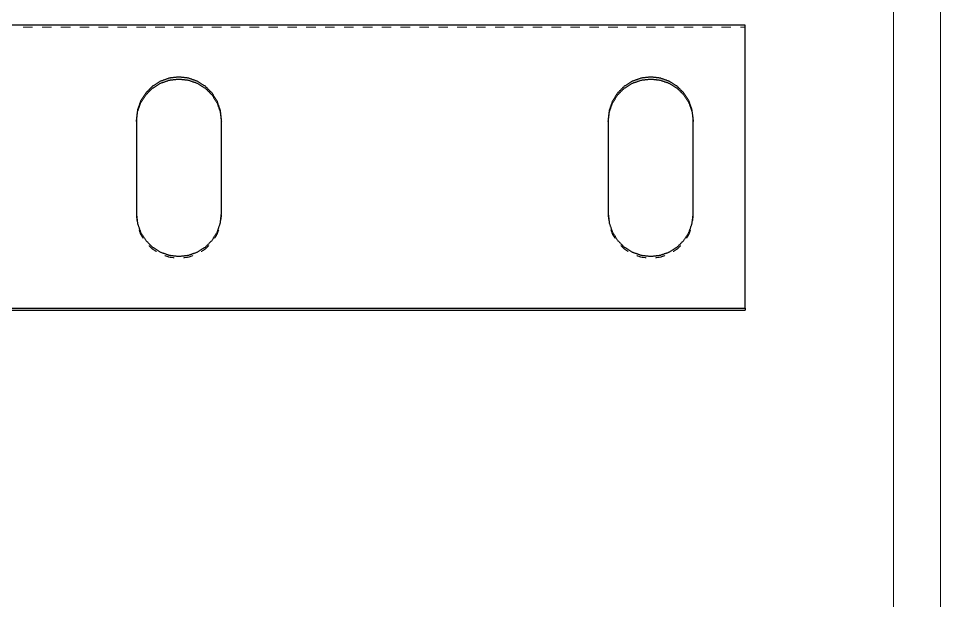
# Model space of a CAD drawing. Header units: millimetres. Extents: x 0 to 420, y 0 to 568.
# Drawn here: x 322.3 to 420, y 177.3 to 239 of the extents above; entities that cross this region are included whole.
import ezdxf

# ---------------------------------------------------------------- set-up
doc = ezdxf.new("R2010")
doc.units = ezdxf.units.MM
doc.layers.add('1', color=7, linetype='Continuous', true_color=0xffffff)

msp = doc.modelspace()

# ---------------------------------------------------------------- linework, layer by layer
at = {"layer": '1', "color": 132, "linetype": 'Continuous', "lineweight": 18}
for p, q in [((420, 0), (420, 297)), ((415, 5), (415, 292))]:
    msp.add_line(p, q, dxfattribs=at)
at = {"layer": '1', "color": 30, "linetype": 'Continuous', "lineweight": 25}
for p, q in [((399.289, 238.321), (277.289, 238.321)), ((399.289, 208.332), (399.289, 238.321)), ((334.789, 228.325), (334.789, 218.328)), ((343.789, 218.328), (343.789, 228.325)), ((384.789, 228.325), (384.789, 218.328)), ((393.789, 218.328), (393.789, 228.325)), ((252.289, 208.332), (399.289, 208.332)), ((399.289, 208.332), (399.289, 208.122)), ((252.289, 208.122), (399.289, 208.122))]:
    msp.add_line(p, q, dxfattribs=at)
at = {"layer": '1', "color": 43, "linetype": 'Continuous', "lineweight": 18}
for p, q in [((323.789, 238.112), (322.789, 238.112)), ((325.789, 238.112), (324.789, 238.112)), ((327.789, 238.112), (326.789, 238.112)), ((329.789, 238.112), (328.789, 238.112)), ((331.789, 238.112), (330.789, 238.112)), ((333.789, 238.112), (332.789, 238.112)), ((335.789, 238.112), (334.789, 238.112)), ((337.789, 238.112), (336.789, 238.112)), ((339.789, 238.112), (338.789, 238.112)), ((341.789, 238.112), (340.789, 238.112)), ((343.789, 238.112), (342.789, 238.112)), ((345.789, 238.112), (344.789, 238.112)), ((347.789, 238.112), (346.789, 238.112)), ((349.789, 238.112), (348.789, 238.112)), ((351.789, 238.112), (350.789, 238.112)), ((353.789, 238.112), (352.789, 238.112)), ((355.789, 238.112), (354.789, 238.112)), ((357.789, 238.112), (356.789, 238.112)), ((359.789, 238.112), (358.789, 238.112)), ((361.789, 238.112), (360.789, 238.112)), ((363.789, 238.112), (362.789, 238.112)), ((365.789, 238.112), (364.789, 238.112)), ((367.789, 238.112), (366.789, 238.112)), ((369.789, 238.112), (368.789, 238.112)), ((371.789, 238.112), (370.789, 238.112)), ((373.789, 238.112), (372.789, 238.112)), ((375.789, 238.112), (374.789, 238.112)), ((377.789, 238.112), (376.789, 238.112)), ((379.789, 238.112), (378.789, 238.112)), ((381.789, 238.112), (380.789, 238.112)), ((383.789, 238.112), (382.789, 238.112)), ((385.789, 238.112), (384.789, 238.112)), ((387.789, 238.112), (386.789, 238.112)), ((389.789, 238.112), (388.789, 238.112)), ((391.789, 238.112), (390.789, 238.112)), ((393.789, 238.112), (392.789, 238.112)), ((395.789, 238.112), (394.789, 238.112)), ((397.789, 238.112), (396.789, 238.112)), ((399.289, 238.112), (398.789, 238.112)), ((334.789, 218.328), (334.789, 218.276)), ((334.789, 218.171), (334.789, 218.119)), ((334.845, 217.618), (334.789, 218.119)), ((343.789, 218.119), (343.733, 217.618)), ((343.789, 218.328), (343.789, 218.276)), ((343.789, 218.171), (343.789, 218.119)), ((384.789, 218.328), (384.789, 218.276)), ((384.789, 218.171), (384.789, 218.119)), ((384.845, 217.618), (384.789, 218.119)), ((393.789, 218.119), (393.733, 217.618)), ((393.789, 218.328), (393.789, 218.276)), ((393.789, 218.171), (393.789, 218.119))]:
    msp.add_line(p, q, dxfattribs=at)
at = {"layer": '1', "color": 30, "linetype": 'Continuous', "lineweight": 25}
for points, knots in [([(343.789, 228.325), (343.676, 229.326), (343.343, 230.277), (342.807, 231.13), (342.095, 231.842), (341.241, 232.378), (340.29, 232.71), (339.289, 232.823), (338.288, 232.71), (337.336, 232.378), (336.483, 231.842), (335.771, 231.13), (335.235, 230.277), (334.902, 229.326), (334.789, 228.325)], [0, 0, 0.071416, 0.142835, 0.214258, 0.285687, 0.357122, 0.428559, 0.499999, 0.57144, 0.642878, 0.714313, 0.785742, 0.857165, 0.928584, 1, 1]), ([(334.789, 228.115), (334.902, 229.116), (335.235, 230.067), (335.771, 230.92), (336.483, 231.632), (337.336, 232.168), (338.288, 232.501), (339.289, 232.614), (340.29, 232.501), (341.241, 232.168), (342.095, 231.632), (342.807, 230.92), (343.343, 230.067), (343.676, 229.116), (343.789, 228.115)], [0, 0, 0.071416, 0.142835, 0.214258, 0.285687, 0.357122, 0.42856, 0.500001, 0.571441, 0.642878, 0.714313, 0.785742, 0.857165, 0.928584, 1, 1]), ([(393.789, 228.325), (393.676, 229.326), (393.343, 230.277), (392.807, 231.13), (392.095, 231.842), (391.241, 232.378), (390.29, 232.71), (389.289, 232.823), (388.288, 232.71), (387.336, 232.378), (386.483, 231.842), (385.771, 231.13), (385.235, 230.277), (384.902, 229.326), (384.789, 228.325)], [0, 0, 0.071416, 0.142835, 0.214258, 0.285688, 0.35712, 0.428558, 0.5, 0.57144, 0.642878, 0.714312, 0.785743, 0.857165, 0.928584, 1, 1]), ([(384.789, 228.115), (384.902, 229.116), (385.235, 230.067), (385.771, 230.92), (386.483, 231.632), (387.336, 232.168), (388.288, 232.501), (389.289, 232.614), (390.29, 232.501), (391.241, 232.168), (392.095, 231.632), (392.807, 230.92), (393.343, 230.067), (393.676, 229.116), (393.789, 228.115)], [0, 0, 0.071416, 0.142835, 0.214257, 0.285688, 0.357122, 0.42856, 0.5, 0.571442, 0.64288, 0.714312, 0.785742, 0.857165, 0.928584, 1, 1]), ([(334.789, 218.328), (334.902, 217.327), (335.235, 216.376), (335.771, 215.523), (336.483, 214.811), (337.336, 214.275), (338.288, 213.943), (339.289, 213.83), (340.29, 213.943), (341.241, 214.275), (342.095, 214.811), (342.807, 215.523), (343.343, 216.376), (343.676, 217.327), (343.789, 218.328)], [0, 0, 0.071417, 0.142836, 0.214259, 0.285687, 0.357122, 0.42856, 0.500001, 0.571441, 0.642878, 0.714313, 0.785741, 0.857164, 0.928583, 1, 1]), ([(384.789, 218.328), (384.902, 217.327), (385.235, 216.376), (385.771, 215.523), (386.483, 214.811), (387.336, 214.275), (388.288, 213.943), (389.289, 213.83), (390.29, 213.943), (391.241, 214.275), (392.095, 214.811), (392.807, 215.523), (393.343, 216.376), (393.676, 217.327), (393.789, 218.328)], [0, 0, 0.071417, 0.142836, 0.214258, 0.285688, 0.357123, 0.428561, 0.5, 0.571441, 0.64288, 0.714312, 0.785741, 0.857164, 0.928582, 1, 1])]:
    msp.add_open_spline(points, degree=1, knots=knots, dxfattribs=at)
at = {"layer": '1', "color": 43, "linetype": 'Continuous', "lineweight": 18}
for points, knots in [([(335.503, 215.74), (335.235, 216.167), (335.068, 216.642)], [0, 0, 0.500288, 1, 1]), ([(343.51, 216.642), (343.343, 216.167), (343.075, 215.74)], [0, 0, 0.499712, 1, 1]), ([(385.503, 215.74), (385.235, 216.167), (385.068, 216.642)], [0, 0, 0.500297, 1, 1]), ([(393.51, 216.642), (393.343, 216.167), (393.075, 215.74)], [0, 0, 0.499703, 1, 1]), ([(336.91, 214.334), (336.483, 214.602), (336.127, 214.958)], [0, 0, 0.500391, 1, 1]), ([(342.451, 214.958), (342.095, 214.602), (341.668, 214.334)], [0, 0, 0.499609, 1, 1]), ([(386.91, 214.334), (386.483, 214.602), (386.127, 214.958)], [0, 0, 0.500382, 1, 1]), ([(392.451, 214.958), (392.095, 214.602), (391.668, 214.334)], [0, 0, 0.499632, 1, 1]), ([(338.788, 213.677), (338.288, 213.733), (337.812, 213.899)], [0, 0, 0.500154, 1, 1]), ([(340.766, 213.899), (340.29, 213.733), (339.79, 213.677)], [0, 0, 0.499826, 1, 1]), ([(388.788, 213.677), (388.288, 213.733), (387.812, 213.899)], [0, 0, 0.500153, 1, 1]), ([(390.766, 213.899), (390.29, 213.733), (389.79, 213.677)], [0, 0, 0.499826, 1, 1])]:
    msp.add_open_spline(points, degree=1, knots=knots, dxfattribs=at)

doc.saveas('drawing.dxf')
